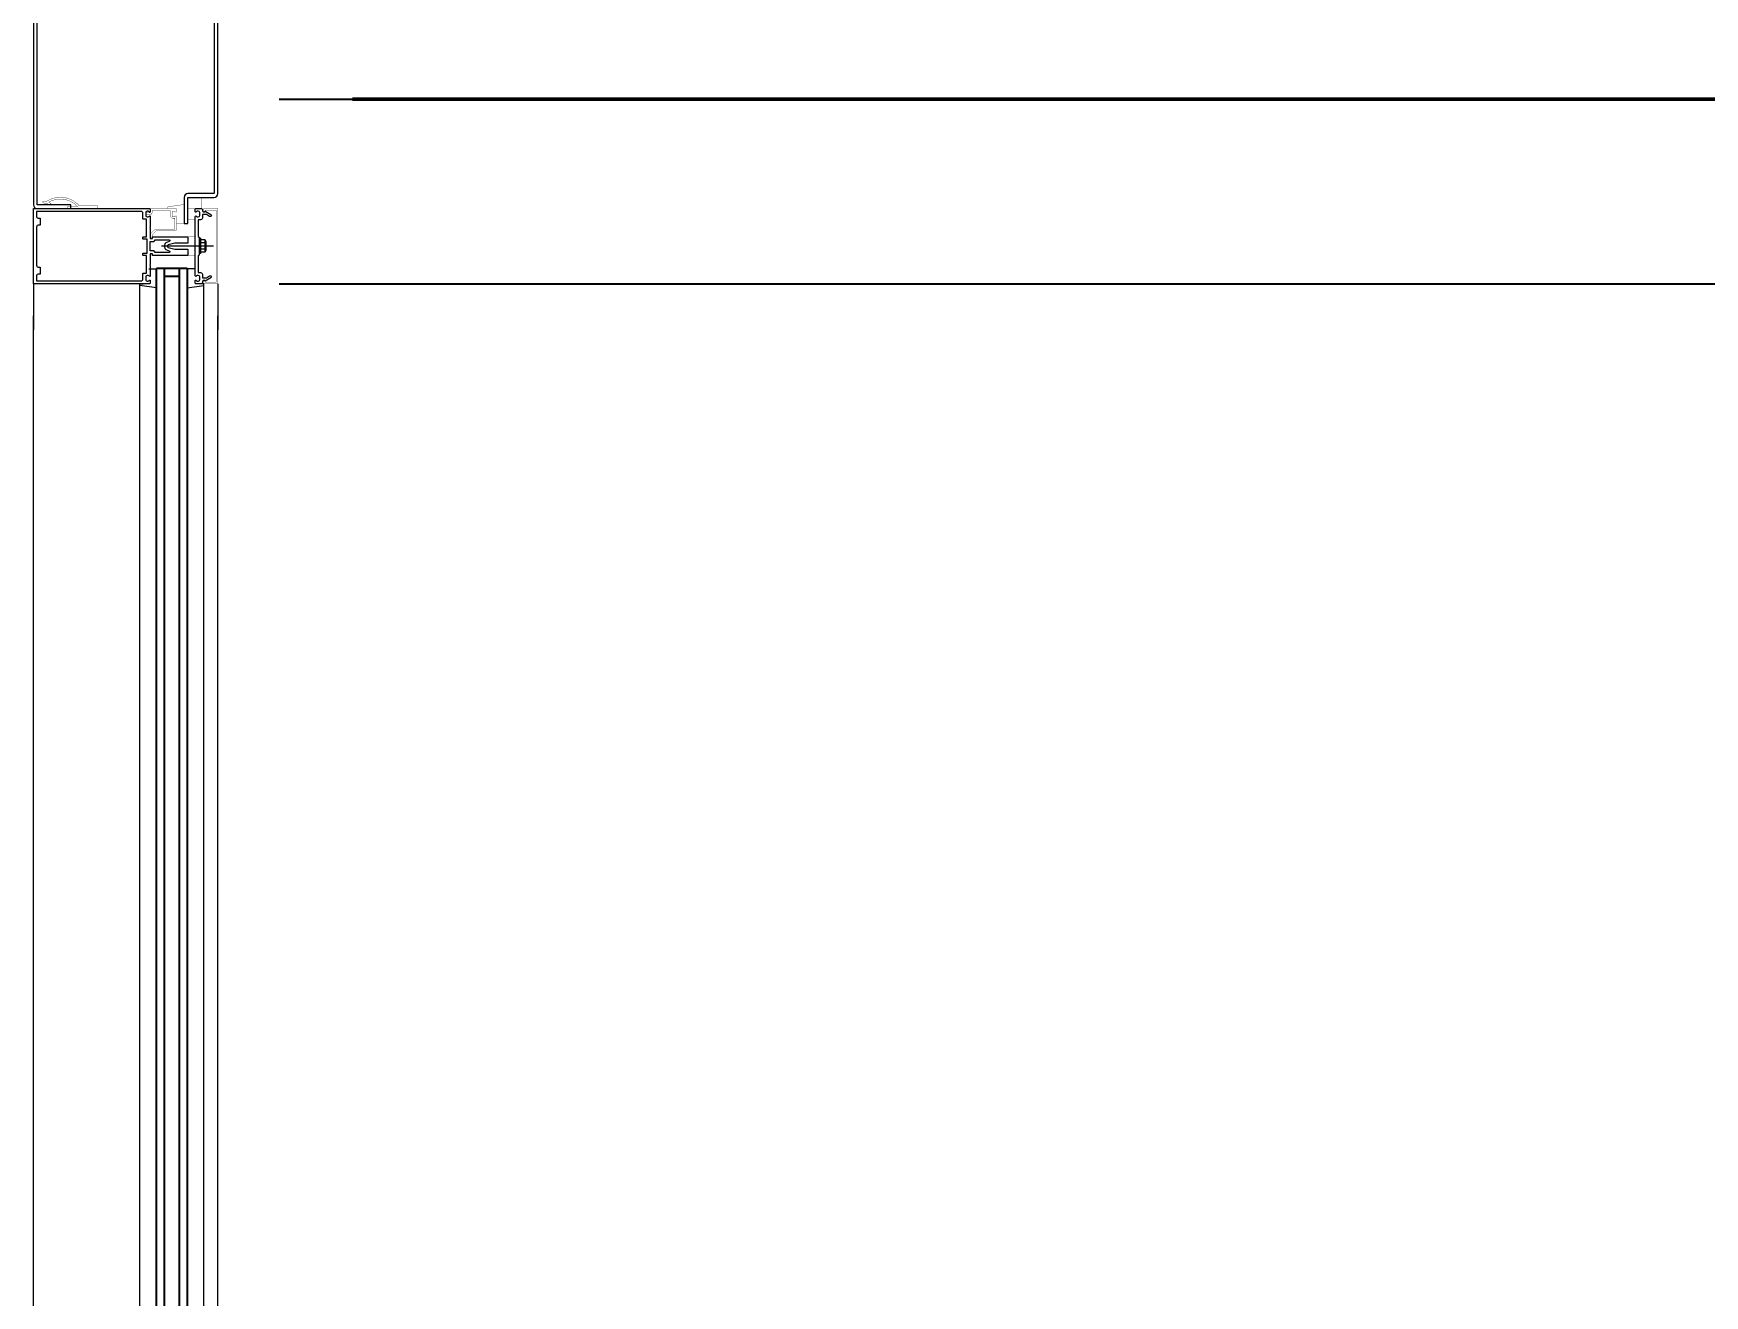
# Model space of a CAD drawing. Header units: inches. Extents: x 3850 to 5846, y -3 to 909.
# Drawn here: x 5628.9 to 5683.3, y 370.1 to 411.1 of the extents above; entities that cross this region are included whole.
import ezdxf

# ---------------------------------------------------------------- set-up
doc = ezdxf.new("R2010")
doc.units = ezdxf.units.IN
doc.header["$LTSCALE"] = 0.5
doc.header["$MEASUREMENT"] = 0
doc.layers.get('0').update_dxf_attribs({"lineweight": 18})
doc.layers.get('Defpoints').update_dxf_attribs({"color": 140, "lineweight": 18})
for name, color, linetype, lineweight in [('A-Anno-Dims', 211, 'Continuous', 18), ('A-Detl-Fine', 90, 'Continuous', 18), ('A-Detl-Medm', 31, 'Continuous', 25), ('A-Detl-Thin', 150, 'Continuous', 18), ('A-Detl-Wide', 213, 'Continuous', 50)]:
    doc.layers.add(name, color=color, linetype=linetype, lineweight=lineweight)
doc.styles.add('Arch-Dim', font='romans.shx', dxfattribs={"width": 0.75})
doc.dimstyles.new('Aec-Arch-I-96', dxfattribs={"dimscale": 96, "dimtxt": 0.09375, "dimasz": 0.0625, "dimexe": 0.0625, "dimexo": 0.0625, "dimgap": 0.03125, "dimtad": 1, "dimdec": 4, "dimzin": 3, "dimdsep": 46, "dimlunit": 4, "dimtxsty": 'Arch-Dim', "dimblk": 'ARCHTICK', "dimcen": 0.09375, "dimazin": 2, "dimtfac": 0.75, "dimtdec": 4, "dimtix": 1, "dimtmove": 2, "dimatfit": 2, "dimfxl": 1, "dimtolj": 1, "dimtzin": 0, "dimarcsym": 0})

# ---------------------------------------------------------------- blocks, each defined once
blk = doc.blocks.new('_ArchTick')
at = {"color": 0, "linetype": 'ByBlock', "const_width": 0.15}
blk.add_lwpolyline([(-0.5, -0.5), (0.5, 0.5)], dxfattribs=at)
blk = doc.blocks.new('*D237')
at = {"layer": 'A-Anno-Dims', "color": 0, "lineweight": -2, "transparency": 16777216}
for p, q in [((5636.92, 409.004), (5796.92, 409.004)), ((5794.92, 249.002), (5794.92, 409.004)), ((5636.92, 249.002), (5796.92, 249.002))]:
    blk.add_line(p, q, dxfattribs=at)
at = {"layer": 'Defpoints', "color": 0, "transparency": 16777216}
for p in [(5634.92, 409.004), (5794.92, 409.004), (5634.92, 249.002)]:
    blk.add_point(p, dxfattribs=at)
at = {"layer": 'A-Anno-Dims', "color": 0, "lineweight": -2, "transparency": 16777216, "xscale": 2, "yscale": 2, "zscale": 2}
for p, rotation in [((5794.92, 409.004), 90), ((5794.92, 249.002), 270)]:
    blk.add_blockref('_ArchTick', p, dxfattribs=dict(at, rotation=rotation))
at = {"layer": 'A-Anno-Dims', "color": 0, "transparency": 16777216, "insert": (5792.135, 329.003), "char_height": 3, "attachment_point": 5, "rotation": 90, "style": 'Arch-Dim'}
blk.add_mtext('\\A1;13\'-4"', dxfattribs=at)
blk = doc.blocks.new('*D238')
at = {"layer": 'A-Anno-Dims', "color": 0, "lineweight": -2, "transparency": 16777216}
for p, q in [((5748.92, 569.004), (5796.92, 569.004)), ((5794.92, 409.004), (5794.92, 569.004)), ((5636.92, 409.004), (5796.92, 409.004))]:
    blk.add_line(p, q, dxfattribs=at)
at = {"layer": 'Defpoints', "color": 0, "transparency": 16777216}
for p in [(5746.92, 569.004), (5794.92, 569.004), (5634.92, 409.004)]:
    blk.add_point(p, dxfattribs=at)
at = {"layer": 'A-Anno-Dims', "color": 0, "lineweight": -2, "transparency": 16777216, "xscale": 2, "yscale": 2, "zscale": 2}
for p, rotation in [((5794.92, 569.004), 90), ((5794.92, 409.004), 270)]:
    blk.add_blockref('_ArchTick', p, dxfattribs=dict(at, rotation=rotation))
at = {"layer": 'A-Anno-Dims', "color": 0, "transparency": 16777216, "insert": (5792.135, 489.004), "char_height": 3, "attachment_point": 5, "rotation": 90, "style": 'Arch-Dim'}
blk.add_mtext('\\A1;13\'-4"', dxfattribs=at)
blk = doc.blocks.new('*D259')
at = {"layer": 'A-Detl-Wide', "color": 0, "lineweight": -2, "transparency": 16777216}
for p, q in [((5636.92, 415), (5784.92, 415)), ((5782.92, 415), (5782.92, 409.003)), ((5742.419, 409.003), (5784.92, 409.003))]:
    blk.add_line(p, q, dxfattribs=at)
at = {"layer": 'Defpoints', "color": 0, "transparency": 16777216}
for p in [(5634.92, 415), (5740.419, 409.003), (5782.92, 409.003)]:
    blk.add_point(p, dxfattribs=at)
at = {"layer": 'A-Detl-Wide', "color": 0, "lineweight": -2, "transparency": 16777216, "xscale": 2, "yscale": 2, "zscale": 2}
for p, rotation in [((5782.92, 415), 90), ((5782.92, 409.003), 270)]:
    blk.add_blockref('_ArchTick', p, dxfattribs=dict(at, rotation=rotation))
at = {"layer": 'A-Detl-Wide', "color": 0, "transparency": 16777216, "insert": (5780.134, 412.001), "char_height": 3, "attachment_point": 5, "rotation": 90, "style": 'Arch-Dim'}
blk.add_mtext('\\A1;6"', dxfattribs=at)
blk = doc.blocks.new('*D260')
at = {"layer": 'A-Detl-Wide', "color": 0, "lineweight": -2, "transparency": 16777216}
for p, q in [((5742.419, 409.003), (5784.92, 409.003)), ((5782.92, 409.003), (5782.92, 403)), ((5636.92, 403), (5784.92, 403))]:
    blk.add_line(p, q, dxfattribs=at)
at = {"layer": 'Defpoints', "color": 0, "transparency": 16777216}
for p in [(5740.419, 409.003), (5634.92, 403), (5782.92, 403)]:
    blk.add_point(p, dxfattribs=at)
at = {"layer": 'A-Detl-Wide', "color": 0, "lineweight": -2, "transparency": 16777216, "xscale": 2, "yscale": 2, "zscale": 2}
for p, rotation in [((5782.92, 409.003), 90), ((5782.92, 403), 270)]:
    blk.add_blockref('_ArchTick', p, dxfattribs=dict(at, rotation=rotation))
at = {"layer": 'A-Detl-Wide', "color": 0, "transparency": 16777216, "insert": (5780.134, 406.001), "char_height": 3, "attachment_point": 5, "rotation": 90, "style": 'Arch-Dim'}
blk.add_mtext('\\A1;6"', dxfattribs=at)
blk = doc.blocks.new('*D261')
at = {"layer": 'A-Detl-Wide', "color": 0, "lineweight": -2, "transparency": 16777216}
for p, q in [((5636.92, 403), (5784.92, 403)), ((5782.92, 403), (5782.92, 358.503)), ((5636.92, 358.503), (5784.92, 358.503))]:
    blk.add_line(p, q, dxfattribs=at)
at = {"layer": 'Defpoints', "color": 0, "transparency": 16777216}
for p in [(5634.92, 403), (5634.92, 358.503), (5782.92, 358.503)]:
    blk.add_point(p, dxfattribs=at)
at = {"layer": 'A-Detl-Wide', "color": 0, "lineweight": -2, "transparency": 16777216, "xscale": 2, "yscale": 2, "zscale": 2}
for p, rotation in [((5782.92, 403), 90), ((5782.92, 358.503), 270)]:
    blk.add_blockref('_ArchTick', p, dxfattribs=dict(at, rotation=rotation))
at = {"layer": 'A-Detl-Wide', "color": 0, "transparency": 16777216, "insert": (5779.295, 380.751), "char_height": 3, "attachment_point": 5, "rotation": 90, "style": 'Arch-Dim'}
blk.add_mtext('\\A1;3\'-8{\\H0.750000x;\\S1/2;}"', dxfattribs=at)

msp = doc.modelspace()

# ---------------------------------------------------------------- linework, layer by layer
at = {"layer": 'A-Detl-Fine'}
for p, q in [((5634.78144, 404.2215), (5633.08763, 404.2215)), ((5634.31572, 404.47832), (5634.31572, 403.97832)), ((5634.35572, 404.47832), (5634.31572, 404.47832)), ((5634.35572, 404.47832), (5634.35572, 403.97832)), ((5634.4954, 404.43123), (5634.35572, 404.43123)), ((5634.4954, 404.32977), (5634.35572, 404.32977)), ((5634.4954, 404.12685), (5634.35572, 404.12685)), ((5634.49933, 404.41491), (5634.49933, 404.04172)), ((5634.51803, 404.41491), (5634.49933, 404.41491)), ((5634.53033, 404.3805), (5634.53033, 404.07612)), ((5634.35572, 403.97832), (5634.31572, 403.97832)), ((5634.4954, 404.0254), (5634.35572, 404.0254)), ((5634.51803, 404.04172), (5634.49933, 404.04172)), ((5632.67011, 403.47959), (5632.92011, 403.47959)), ((5634.16962, 403.47959), (5633.91962, 403.47959)), ((5632.38023, 358.56173), (5632.38011, 402.93959)), ((5634.45974, 358.56173), (5634.45962, 402.93959))]:
    msp.add_line(p, q, dxfattribs=at)
at = {"layer": 'A-Detl-Fine', "const_width": 0.01111}
for points in [[(5629.32994, 405.67108), (5629.38962, 405.70741), (5629.45262, 405.73908), (5629.51832, 405.76574), (5629.58609, 405.78706), (5629.65532, 405.80271), (5629.7254, 405.81234), (5629.7957, 405.81563)], [(5629.42079, 405.65685), (5629.48977, 405.69106), (5629.56347, 405.71841), (5629.64017, 405.73848), (5629.71815, 405.75083), (5629.7957, 405.75505)], [(5629.7957, 405.81563), (5629.85871, 405.81303), (5629.92136, 405.80537), (5629.98329, 405.79282), (5630.04413, 405.77559), (5630.10353, 405.75385), (5630.16111, 405.7278), (5630.21652, 405.69761), (5630.2694, 405.66349), (5630.31938, 405.62562), (5630.36611, 405.58419), (5630.40922, 405.53939)], [(5629.7957, 405.75505), (5629.85973, 405.75222), (5629.92305, 405.74388), (5629.98529, 405.73022), (5630.04611, 405.71144), (5630.10514, 405.68772), (5630.16203, 405.65928), (5630.21642, 405.6263), (5630.26796, 405.58898), (5630.31628, 405.54753), (5630.36103, 405.50213)], [(5634.38348, 405.62197), (5634.38622, 405.68493), (5634.39445, 405.7473), (5634.40817, 405.80845)], [(5629.22071, 405.65958), (5629.22486, 405.67485), (5629.23574, 405.68573), (5629.25101, 405.68988)], [(5629.24261, 405.63046), (5629.23119, 405.63664), (5629.22352, 405.64685), (5629.22071, 405.65958)], [(5629.24259, 405.63046), (5629.50757, 405.56467)], [(5629.25101, 405.68988), (5629.25308, 405.6898), (5629.25518, 405.68959), (5629.25716, 405.68928)], [(5629.33013, 405.67116), (5629.2572, 405.68924)], [(5629.51592, 405.58168), (5629.42172, 405.65694)], [(5629.5101, 405.56434), (5629.50925, 405.56438), (5629.5084, 405.5645), (5629.50757, 405.56467)], [(5629.51973, 405.57397), (5629.51841, 405.56911), (5629.51496, 405.56565), (5629.5101, 405.56434)], [(5629.51594, 405.58164), (5629.51797, 405.57952), (5629.51927, 405.5769), (5629.51973, 405.57397)], [(5630.36124, 405.50362), (5630.01842, 405.50362)], [(5630.01842, 405.50362), (5630.01842, 405.47332)], [(5630.04873, 405.44304), (5630.03346, 405.44718), (5630.02259, 405.45806), (5630.01844, 405.47332)], [(5630.04873, 405.44304), (5630.99565, 405.44304)], [(5630.99565, 405.54075), (5630.40931, 405.54075)], [(5630.99565, 405.44304), (5630.99565, 405.54075)], [(5633.82072, 405.57683), (5633.29302, 405.50205)], [(5633.29302, 405.50205), (5633.29302, 405.44341)], [(5633.29302, 405.44341), (5633.40601, 405.44341)], [(5633.94286, 405.44265), (5634.18718, 405.44265)], [(5634.40817, 405.43548), (5634.39445, 405.49663), (5634.38622, 405.559), (5634.38348, 405.62197)], [(5633.57641, 404.97435), (5633.82072, 404.97435)], [(5634.18718, 405.09086), (5633.94286, 405.09086)], [(5634.18693, 404.52737), (5633.94264, 404.52737)], [(5633.94264, 403.91563), (5634.18693, 403.91563)]]:
    msp.add_lwpolyline(points, dxfattribs=at)
at = {"layer": 'A-Detl-Fine'}
for points in [[(5632.92011, 402.86306), (5632.38011, 402.93959), (5632.38011, 402.99959), (5632.49574, 402.99959)], [(5633.91962, 402.86306), (5634.45962, 402.93959), (5634.45962, 402.99959), (5634.34399, 402.99959)]]:
    msp.add_lwpolyline(points, dxfattribs=at)
for centre, radius, start, end in [((5634.47602, 404.3805), 0.05431, 290.9107, 69.0893), ((5634.36548, 404.22832), 0.16485, 322.0123, 37.9877), ((5634.47602, 404.07612), 0.05431, 290.9107, 69.0893)]:
    msp.add_arc(centre, radius, start, end, dxfattribs=at)
at = {"layer": 'A-Detl-Medm', "linetype": 'Continuous'}
for p, q in [((5632.91999, 358.03403), (5632.91986, 403.49998)), ((5633.91986, 403.49998), (5632.91986, 403.49998)), ((5633.16986, 403.49998), (5633.16999, 358.01411)), ((5633.16986, 403.24998), (5633.66986, 403.24998)), ((5633.66999, 358.01411), (5633.66986, 403.49998)), ((5633.91986, 403.49998), (5633.91999, 358.01411))]:
    msp.add_line(p, q, dxfattribs=at)
at = {"layer": 'A-Detl-Thin'}
for p, q in [((5628.91905, 402.99998), (5628.91905, 405.44304)), ((5628.91905, 405.44304), (5632.70157, 405.44304)), ((5632.4475, 405.34531), (5629.01677, 405.34531)), ((5629.01677, 405.34531), (5629.01677, 405.18896)), ((5629.01677, 405.18896), (5629.01681, 405.18896)), ((5629.01681, 405.18896), (5629.02482, 405.15939)), ((5632.4475, 405.34529), (5632.4475, 405.34531)), ((5632.46227, 405.34129), (5632.4475, 405.34529)), ((5632.47278, 405.33079), (5632.46227, 405.34129)), ((5632.47679, 405.316), (5632.47278, 405.33079)), ((5632.47681, 405.316), (5632.47679, 405.316)), ((5632.47681, 405.11566), (5632.47681, 405.316)), ((5632.57455, 405.31013), (5632.57453, 405.31013)), ((5632.57453, 405.31013), (5632.57453, 405.22415)), ((5632.57453, 405.22415), (5632.57455, 405.22415)), ((5632.58123, 405.33477), (5632.57455, 405.31013)), ((5632.57455, 405.22415), (5632.58123, 405.1995)), ((5632.59874, 405.35229), (5632.58123, 405.33477)), ((5632.58123, 405.1995), (5632.59874, 405.18198)), ((5632.62339, 405.35897), (5632.59874, 405.35229)), ((5632.59874, 405.18198), (5632.62339, 405.17531)), ((5632.63366, 405.359), (5632.62339, 405.359)), ((5632.62339, 405.359), (5632.62339, 405.35897)), ((5632.62339, 405.17531), (5632.62339, 405.17527)), ((5632.62339, 405.17527), (5632.63366, 405.17527)), ((5632.63366, 405.35898), (5632.63366, 405.359)), ((5632.65656, 405.35595), (5632.63366, 405.35898)), ((5632.63366, 405.17527), (5632.63368, 405.17531)), ((5632.63368, 405.17531), (5632.6566, 405.17836)), ((5632.67772, 405.34715), (5632.65656, 405.35595)), ((5632.6566, 405.17836), (5632.67776, 405.18717)), ((5632.69604, 405.33304), (5632.67772, 405.34715)), ((5632.67776, 405.18717), (5632.69607, 405.20129)), ((5632.69607, 405.33306), (5632.69604, 405.33304)), ((5632.70665, 405.3287), (5632.69607, 405.33306)), ((5632.69607, 405.20121), (5632.70665, 405.20556)), ((5632.69607, 405.20129), (5632.69607, 405.20121)), ((5632.70157, 405.44304), (5632.70157, 405.443)), ((5632.70157, 405.443), (5632.71142, 405.44035)), ((5632.71665, 405.33283), (5632.70665, 405.3287)), ((5632.70665, 405.20556), (5632.71665, 405.20144)), ((5632.71142, 405.44035), (5632.71843, 405.43334)), ((5632.72108, 405.34337), (5632.71665, 405.33283)), ((5632.71665, 405.20144), (5632.72108, 405.19091)), ((5632.71843, 405.43334), (5632.72108, 405.42349)), ((5632.72108, 405.42349), (5632.72112, 405.42349)), ((5632.72112, 405.34337), (5632.72108, 405.34337)), ((5632.72108, 405.19091), (5632.72112, 405.19091)), ((5632.72112, 405.42349), (5632.72112, 405.34337)), ((5632.72112, 405.19091), (5632.72112, 404.84694)), ((5629.01679, 404.84205), (5629.01677, 404.84205)), ((5629.01677, 404.84205), (5629.01677, 403.60097)), ((5629.02482, 404.87162), (5629.01679, 404.84205)), ((5629.02482, 405.15939), (5629.04584, 405.13837)), ((5629.04584, 404.89264), (5629.02482, 404.87162)), ((5629.04584, 405.13837), (5629.07541, 405.13036)), ((5629.07541, 404.90065), (5629.04584, 404.89264)), ((5629.07541, 405.13036), (5629.07541, 405.13032)), ((5629.07541, 405.13032), (5629.13405, 405.13032)), ((5629.13405, 404.90067), (5629.07541, 404.90067)), ((5629.07541, 404.90067), (5629.07541, 404.90065)), ((5629.13405, 405.13032), (5629.13405, 404.90067)), ((5632.47682, 405.11566), (5632.47681, 405.11566)), ((5632.47949, 405.10581), (5632.47682, 405.11566)), ((5632.4865, 405.0988), (5632.47949, 405.10581)), ((5632.49635, 405.09613), (5632.4865, 405.0988)), ((5632.49635, 405.09611), (5632.49635, 405.09613)), ((5632.59896, 405.09611), (5632.49635, 405.09611)), ((5632.59896, 404.52737), (5632.59896, 405.09611)), ((5632.72112, 404.84694), (5632.70646, 404.83227)), ((5632.70646, 404.83227), (5632.72112, 404.81761)), ((5632.72112, 404.81761), (5632.72112, 404.47852)), ((5632.47681, 404.46876), (5632.47681, 404.50783)), ((5632.47681, 404.50783), (5632.47682, 404.50783)), ((5632.47682, 404.46876), (5632.47681, 404.46876)), ((5632.47682, 404.50783), (5632.47949, 404.51768)), ((5632.47949, 404.4589), (5632.47682, 404.46876)), ((5632.47949, 404.51768), (5632.4865, 404.52469)), ((5632.4865, 404.4519), (5632.47949, 404.4589)), ((5632.4865, 404.52469), (5632.49635, 404.52735)), ((5632.49635, 404.44923), (5632.4865, 404.4519)), ((5632.49635, 404.52735), (5632.49635, 404.52737)), ((5632.49635, 404.52737), (5632.59896, 404.52737)), ((5632.49635, 404.44921), (5632.49635, 404.44923)), ((5632.62339, 404.44921), (5632.49635, 404.44921)), ((5632.62339, 403.99382), (5632.62339, 404.44921)), ((5632.72112, 404.47852), (5632.72246, 404.4736)), ((5632.72112, 404.072), (5632.72112, 404.37102)), ((5632.72112, 404.37102), (5632.78561, 404.37102)), ((5632.72246, 404.4736), (5632.72596, 404.4701)), ((5632.72596, 404.4701), (5632.73088, 404.46877)), ((5632.73088, 404.46877), (5632.73088, 404.46876)), ((5632.73088, 404.46876), (5632.78561, 404.46876)), ((5632.78561, 404.46877), (5632.79053, 404.4701)), ((5632.78561, 404.46876), (5632.78561, 404.46877)), ((5632.78561, 404.37102), (5632.78565, 404.37104)), ((5632.78565, 404.37104), (5632.82433, 404.37827)), ((5632.79053, 404.4701), (5632.79403, 404.4736)), ((5632.79403, 404.4736), (5632.79536, 404.47852)), ((5632.79536, 404.47852), (5632.79538, 404.47852)), ((5632.79538, 404.47852), (5632.79538, 404.51761)), ((5632.79538, 404.51761), (5632.79539, 404.51761)), ((5632.79539, 404.51761), (5632.79673, 404.52254)), ((5632.79673, 404.52254), (5632.80023, 404.52604)), ((5632.80023, 404.52604), (5632.80516, 404.52737)), ((5632.80516, 404.52737), (5633.94264, 404.52737)), ((5632.82433, 404.37827), (5632.85736, 404.39852)), ((5632.85736, 404.39852), (5632.88136, 404.4297)), ((5632.88136, 404.4297), (5632.88136, 404.42966)), ((5632.88136, 404.42966), (5633.3343, 404.42966)), ((5633.19946, 404.29323), (5633.18255, 404.24634)), ((5633.18255, 404.24634), (5633.18255, 404.19667)), ((5633.18255, 404.19667), (5633.19946, 404.14978)), ((5633.23328, 404.33179), (5633.19946, 404.29323)), ((5633.19946, 404.14978), (5633.23328, 404.11121)), ((5633.284, 404.35649), (5633.23328, 404.33179)), ((5633.23328, 404.11121), (5633.284, 404.08652)), ((5633.30929, 404.26209), (5633.28161, 404.23856)), ((5633.28161, 404.23856), (5633.28161, 404.20444)), ((5633.28161, 404.20444), (5633.30929, 404.18091)), ((5633.34188, 404.37202), (5633.28399, 404.35651)), ((5633.28399, 404.35651), (5633.284, 404.35649)), ((5633.284, 404.08652), (5633.28399, 404.08652)), ((5633.28399, 404.08652), (5633.34188, 404.07099)), ((5633.52243, 404.31923), (5633.30929, 404.26213)), ((5633.30929, 404.26213), (5633.30929, 404.26209)), ((5633.30929, 404.18091), (5633.30929, 404.1809)), ((5633.30929, 404.1809), (5633.52243, 404.12379)), ((5633.3343, 404.42966), (5633.3343, 404.42963)), ((5633.3343, 404.42963), (5633.35885, 404.41668)), ((5633.34189, 404.37204), (5633.34188, 404.37202)), ((5633.36225, 404.39091), (5633.34189, 404.37204)), ((5633.35885, 404.41668), (5633.36225, 404.39091)), ((5633.94264, 404.31923), (5633.52243, 404.31923)), ((5633.52243, 404.12379), (5633.94264, 404.12379)), ((5633.94264, 404.52737), (5633.94264, 404.4883)), ((5633.94264, 404.4883), (5633.9573, 404.47364)), ((5633.9573, 404.47364), (5633.94264, 404.45897)), ((5633.94264, 404.45897), (5633.94264, 404.38763)), ((5633.94264, 404.38763), (5633.9573, 404.37299)), ((5633.9573, 404.37299), (5633.94264, 404.35832)), ((5633.94264, 404.35832), (5633.94264, 404.31923)), ((5633.94264, 404.12379), (5633.94264, 404.0847)), ((5633.94264, 404.0847), (5633.9573, 404.07004)), ((5629.01677, 403.60097), (5629.01681, 403.60097)), ((5629.01681, 403.60097), (5629.02482, 403.5714)), ((5629.02482, 403.5714), (5629.04584, 403.55038)), ((5629.04584, 403.55038), (5629.07541, 403.54237)), ((5629.07541, 403.54237), (5629.07541, 403.54235)), ((5629.07541, 403.54235), (5629.13405, 403.54235)), ((5629.13405, 403.54235), (5629.13405, 403.3127)), ((5632.47681, 403.93518), (5632.47681, 403.97427)), ((5632.47681, 403.97427), (5632.47682, 403.97427)), ((5632.47682, 403.93518), (5632.47681, 403.93518)), ((5632.47682, 403.97427), (5632.47949, 403.98412)), ((5632.47949, 403.92533), (5632.47682, 403.93518)), ((5632.47949, 403.98412), (5632.4865, 403.99113)), ((5632.4865, 403.91832), (5632.47949, 403.92533)), ((5632.4865, 403.99113), (5632.49635, 403.9938)), ((5632.49635, 403.91565), (5632.4865, 403.91832)), ((5632.49635, 403.9938), (5632.49635, 403.99382)), ((5632.49635, 403.99382), (5632.62339, 403.99382)), ((5632.49635, 403.91563), (5632.49635, 403.91565)), ((5632.59896, 403.91563), (5632.49635, 403.91563)), ((5632.59896, 403.34689), (5632.59896, 403.91563)), ((5632.72112, 403.6254), (5632.70646, 403.61075)), ((5632.70646, 403.61075), (5632.72112, 403.59609)), ((5632.78561, 404.072), (5632.72112, 404.072)), ((5632.72246, 403.96943), (5632.72112, 403.96451)), ((5632.72112, 403.96451), (5632.72112, 403.6254)), ((5632.72112, 403.59609), (5632.72112, 403.25212)), ((5632.72596, 403.97293), (5632.72246, 403.96943)), ((5632.73088, 403.97427), (5632.72596, 403.97293)), ((5632.78561, 403.97427), (5632.73088, 403.97427)), ((5632.78559, 404.07198), (5632.78561, 404.072)), ((5632.82427, 404.06477), (5632.78559, 404.07198)), ((5632.78561, 403.97425), (5632.78561, 403.97427)), ((5632.79053, 403.97292), (5632.78561, 403.97425)), ((5632.79403, 403.96943), (5632.79053, 403.97292)), ((5632.79536, 403.96451), (5632.79403, 403.96943)), ((5632.79538, 403.96451), (5632.79536, 403.96451)), ((5632.79538, 403.92541), (5632.79538, 403.96451)), ((5632.79539, 403.92541), (5632.79538, 403.92541)), ((5632.79673, 403.92049), (5632.79539, 403.92541)), ((5632.80023, 403.91698), (5632.79673, 403.92049)), ((5632.80516, 403.91565), (5632.80023, 403.91698)), ((5632.80516, 403.91563), (5632.80516, 403.91565)), ((5633.94264, 403.91563), (5632.80516, 403.91563)), ((5632.85731, 404.04456), (5632.82427, 404.06477)), ((5632.88134, 404.01338), (5632.85731, 404.04456)), ((5632.88136, 404.01336), (5632.88134, 404.01338)), ((5633.3343, 404.01336), (5632.88136, 404.01336)), ((5633.35885, 404.02634), (5633.3343, 404.01338)), ((5633.3343, 404.01338), (5633.3343, 404.01336)), ((5633.34188, 404.07099), (5633.34188, 404.07097)), ((5633.34188, 404.07097), (5633.36224, 404.05211)), ((5633.36224, 404.05211), (5633.35885, 404.02634)), ((5633.9573, 404.07004), (5633.94264, 404.05539)), ((5633.94264, 404.05539), (5633.94264, 403.98405)), ((5633.94264, 403.98405), (5633.9573, 403.96939)), ((5633.9573, 403.96939), (5633.94264, 403.95472)), ((5633.94264, 403.95472), (5633.94264, 403.91563)), ((5632.70157, 402.99998), (5628.91905, 402.99998)), ((5628.91905, 402.99998), (5628.9192, 401.50002)), ((5629.01679, 403.25406), (5629.01677, 403.25406)), ((5629.01677, 403.25406), (5629.01677, 403.09771)), ((5629.01677, 403.09771), (5632.4475, 403.09771)), ((5629.02482, 403.28363), (5629.01679, 403.25406)), ((5629.04584, 403.30465), (5629.02482, 403.28363)), ((5629.07541, 403.31266), (5629.04584, 403.30465)), ((5629.13405, 403.3127), (5629.07541, 403.3127)), ((5629.07541, 403.3127), (5629.07541, 403.31266)), ((5632.4475, 403.09773), (5632.46229, 403.10174)), ((5632.4475, 403.09771), (5632.4475, 403.09773)), ((5632.46229, 403.10174), (5632.47279, 403.11225)), ((5632.47279, 403.11225), (5632.47679, 403.12702)), ((5632.47679, 403.12702), (5632.47681, 403.12702)), ((5632.47681, 403.12702), (5632.47681, 403.32735)), ((5632.47681, 403.32735), (5632.47682, 403.32735)), ((5632.47682, 403.32735), (5632.47949, 403.3372)), ((5632.47949, 403.3372), (5632.4865, 403.34421)), ((5632.4865, 403.34421), (5632.49635, 403.34687)), ((5632.49635, 403.34687), (5632.49635, 403.34689)), ((5632.49635, 403.34689), (5632.59896, 403.34689)), ((5632.57455, 403.21888), (5632.57453, 403.21888)), ((5632.57453, 403.21888), (5632.57453, 403.1329)), ((5632.57453, 403.1329), (5632.57455, 403.1329)), ((5632.58123, 403.24352), (5632.57455, 403.21888)), ((5632.57455, 403.1329), (5632.58123, 403.10825)), ((5632.59874, 403.26104), (5632.58123, 403.24352)), ((5632.58123, 403.10825), (5632.59874, 403.09074)), ((5632.62339, 403.26772), (5632.59874, 403.26104)), ((5632.59874, 403.09074), (5632.62339, 403.08406)), ((5632.63366, 403.26774), (5632.62339, 403.26774)), ((5632.62339, 403.26774), (5632.62339, 403.26772)), ((5632.62339, 403.08406), (5632.62339, 403.08402)), ((5632.62339, 403.08402), (5632.63366, 403.08402)), ((5632.63366, 403.26772), (5632.63366, 403.26774)), ((5632.65656, 403.26468), (5632.63366, 403.26772)), ((5632.63366, 403.08402), (5632.63368, 403.08404)), ((5632.63368, 403.08404), (5632.6566, 403.08709)), ((5632.67772, 403.25588), (5632.65656, 403.26468)), ((5632.6566, 403.08709), (5632.67776, 403.09591)), ((5632.69604, 403.24178), (5632.67772, 403.25588)), ((5632.67776, 403.09591), (5632.69607, 403.11002)), ((5632.69607, 403.24181), (5632.69604, 403.24178)), ((5632.70665, 403.23745), (5632.69607, 403.24181)), ((5632.69607, 403.10997), (5632.70665, 403.11432)), ((5632.69607, 403.11002), (5632.69607, 403.10997)), ((5632.71142, 403.00268), (5632.70157, 403.00002)), ((5632.70157, 403.00002), (5632.70157, 402.99998)), ((5632.71665, 403.24158), (5632.70665, 403.23745)), ((5632.70665, 403.11432), (5632.71665, 403.1102)), ((5632.71843, 403.00968), (5632.71142, 403.00268)), ((5632.72108, 403.25212), (5632.71665, 403.24158)), ((5632.71665, 403.1102), (5632.72108, 403.09966)), ((5632.72108, 403.01953), (5632.71843, 403.00968)), ((5632.72112, 403.25212), (5632.72108, 403.25212)), ((5632.72108, 403.09966), (5632.72112, 403.09966)), ((5632.72112, 403.01953), (5632.72108, 403.01953)), ((5632.72112, 403.09966), (5632.72112, 403.01953)), ((5634.91986, 402.99998), (5634.91986, 401.49998)), ((5628.91957, 281.99998), (5628.92001, 401.9566)), ((5634.92025, 281.99998), (5634.91986, 401.95663))]:
    msp.add_line(p, q, dxfattribs=at)
for points in [[(5634.91984, 405.93449), (5634.91984, 412.06547, 0.41421356), (5634.79484, 412.19047), (5633.95826, 412.19047, -0.41421356), (5633.94264, 412.20609), (5633.94264, 413.04554), (5633.82048, 413.04554), (5633.82048, 412.19331, 0.41421356), (5633.94548, 412.06831), (5634.78206, 412.06831, -0.41421356), (5634.79768, 412.05269), (5634.79768, 405.94728, -0.41421356), (5634.78206, 405.93165), (5633.94548, 405.93165, 0.41421356), (5633.82048, 405.80665), (5633.82048, 404.95443), (5633.94264, 404.95443), (5633.94264, 405.79387, -0.41421356), (5633.95826, 405.80949), (5634.79484, 405.80949, 0.41421356)], [(5629.04405, 412.55692, 0.41421356), (5628.91905, 412.43192), (5628.91905, 405.56804, 0.41421356), (5629.04405, 405.44304), (5630.13495, 405.44304), (5630.13495, 405.5652), (5629.05683, 405.5652, -0.41421356), (5629.0412, 405.58082), (5629.0412, 412.41914, -0.41421356), (5629.05683, 412.43476), (5630.13495, 412.43476), (5630.13495, 412.55692)]]:
    msp.add_lwpolyline(points, format="xyb", close=True, dxfattribs=at)
at = {"layer": 'A-Detl-Thin', "const_width": 0.01111}
for points in [[(5632.72112, 405.30915), (5632.67224, 405.30915), (5632.67224, 405.3287), (5632.67223, 405.3287), (5632.66807, 405.33896), (5632.65853, 405.34333), (5632.64804, 405.33978), (5632.64802, 405.33979), (5632.60424, 405.30205), (5632.60426, 405.30203), (5632.59405, 405.2808), (5632.60179, 405.25997), (5632.62339, 405.25056), (5632.62339, 405.25052), (5632.72112, 405.25052), (5632.72114, 405.25056), (5632.75072, 405.25858), (5632.77173, 405.2796), (5632.77972, 405.30917), (5632.77974, 405.30915), (5632.77974, 405.3844), (5633.37096, 405.3844), (5633.37096, 405.22415), (5633.37098, 405.22415), (5633.38567, 405.16991), (5633.42422, 405.13136), (5633.47846, 405.11667), (5633.47846, 405.11665), (5633.51755, 405.11665), (5633.51755, 404.77657), (5632.90972, 404.77657), (5632.90972, 404.77655), (5632.89451, 404.77453), (5632.88045, 404.76871), (5632.86827, 404.75938), (5632.86825, 404.7594), (5632.74611, 404.63724), (5632.73678, 404.62505), (5632.73096, 404.611), (5632.72896, 404.5958), (5632.72892, 404.5958), (5632.72892, 404.4883), (5632.72894, 404.4883), (5632.73161, 404.47845), (5632.73862, 404.47146), (5632.74846, 404.46879), (5632.74846, 404.46876), (5632.76801, 404.46876), (5632.76801, 404.46879), (5632.77786, 404.47146), (5632.78486, 404.47845), (5632.78752, 404.4883), (5632.78756, 404.4883), (5632.78756, 404.5958), (5632.90972, 404.71793), (5633.51755, 404.71793), (5633.51757, 404.71797), (5633.54714, 404.72599), (5633.56815, 404.74702), (5633.57614, 404.77659), (5633.57618, 404.77657), (5633.57618, 405.19091), (5633.57614, 405.19091), (5633.57171, 405.20144), (5633.56172, 405.20556), (5633.55114, 405.20121), (5633.55114, 405.20129), (5633.53284, 405.18715), (5633.51167, 405.17834), (5633.48874, 405.17531), (5633.48872, 405.17527), (5633.47846, 405.17527), (5633.47846, 405.17529), (5633.4538, 405.18195), (5633.43627, 405.19949), (5633.42962, 405.22415), (5633.4296, 405.22415), (5633.4296, 405.31013), (5633.42962, 405.31013), (5633.43627, 405.33478), (5633.4538, 405.35232), (5633.47846, 405.35898), (5633.47846, 405.359), (5633.48872, 405.359), (5633.48872, 405.35898), (5633.51162, 405.35597), (5633.53278, 405.34717), (5633.55108, 405.33306), (5633.55114, 405.33306), (5633.56172, 405.32871), (5633.57171, 405.33283), (5633.57614, 405.34337), (5633.57618, 405.34337), (5633.57618, 405.42349), (5633.57614, 405.42349), (5633.57348, 405.43334), (5633.56648, 405.44034), (5633.55664, 405.443), (5633.55664, 405.44304), (5632.74064, 405.44304), (5632.74064, 405.44302), (5632.7308, 405.44035), (5632.7238, 405.43334), (5632.72114, 405.42349), (5632.72112, 405.42349)], [(5634.86122, 405.39417), (5634.5055, 405.39417), (5634.5055, 405.36485), (5634.50549, 405.36485), (5634.50017, 405.34514), (5634.48616, 405.33113), (5634.46643, 405.3258), (5634.44672, 405.33111), (5634.4327, 405.34513), (5634.42738, 405.36485), (5634.42734, 405.36485), (5634.42734, 405.3844), (5634.42738, 405.3844), (5634.43536, 405.41399), (5634.45639, 405.43502), (5634.48598, 405.44302), (5634.48598, 405.44304), (5634.91986, 405.44304), (5634.91986, 402.99998), (5634.48598, 402.99998), (5634.48598, 403), (5634.45639, 403.008), (5634.43536, 403.02904), (5634.42738, 403.05862), (5634.42734, 403.05862), (5634.42734, 403.07817), (5634.42736, 403.07817), (5634.4327, 403.09788), (5634.44672, 403.1119), (5634.46643, 403.11722), (5634.48615, 403.11191), (5634.50016, 403.0979), (5634.50549, 403.07817), (5634.5055, 403.07817), (5634.5055, 403.04884), (5634.86122, 403.04884)]]:
    msp.add_lwpolyline(points, close=True, dxfattribs=at)
at = {"layer": 'A-Detl-Thin'}
msp.add_lwpolyline([(5634.25149, 405.17835), (5634.2744, 405.17531), (5634.2744, 405.17527), (5634.28466, 405.17527), (5634.28466, 405.17531), (5634.30932, 405.18199), (5634.32684, 405.19951), (5634.3335, 405.22415), (5634.33352, 405.22415), (5634.33352, 405.31013), (5634.3335, 405.31013), (5634.32683, 405.33478), (5634.30931, 405.3523), (5634.28466, 405.35898), (5634.28466, 405.359), (5634.2744, 405.359), (5634.2744, 405.35898), (5634.25148, 405.35594), (5634.23032, 405.34713), (5634.21201, 405.33302), (5634.21198, 405.33306), (5634.2014, 405.32869), (5634.1914, 405.33282), (5634.18697, 405.34337), (5634.18693, 405.34337), (5634.18693, 405.42349), (5634.18697, 405.42349), (5634.18963, 405.43334), (5634.19663, 405.44035), (5634.20648, 405.443), (5634.20648, 405.44304), (5634.38825, 405.44304), (5634.38825, 405.443), (5634.40304, 405.43901), (5634.41355, 405.4285), (5634.41754, 405.41371), (5634.41756, 405.41371), (5634.41756, 405.37464), (5634.41759, 405.37464), (5634.43833, 405.33437), (5634.48018, 405.32749), (5634.5127, 405.35902), (5634.51272, 405.359), (5634.69118, 405.25596), (5634.69116, 405.25594), (5634.70558, 405.24147), (5634.71071, 405.22232), (5634.70547, 405.20258), (5634.691, 405.18817), (5634.67185, 405.18303), (5634.65211, 405.18827), (5634.65209, 405.18825), (5634.54931, 405.2476), (5634.41756, 405.2476), (5634.41756, 405.1362), (5634.41754, 405.13622), (5634.40957, 405.10663), (5634.38855, 405.0856), (5634.35896, 405.07759), (5634.35894, 405.07756), (5634.28466, 405.07756), (5634.28466, 404.5391), (5634.30909, 404.51467), (5634.30909, 404.23617), (5634.29443, 404.2215), (5634.30909, 404.20686), (5634.30909, 403.92835), (5634.28466, 403.90393), (5634.28466, 403.36547), (5634.35894, 403.36547), (5634.35894, 403.36545), (5634.38852, 403.35745), (5634.40955, 403.33642), (5634.41754, 403.30685), (5634.41756, 403.30683), (5634.41756, 403.19543), (5634.54931, 403.19543), (5634.65209, 403.25478), (5634.65211, 403.25476), (5634.67185, 403.26), (5634.69099, 403.25487), (5634.70545, 403.24045), (5634.71071, 403.22071), (5634.70559, 403.20157), (5634.69118, 403.1871), (5634.69118, 403.18706), (5634.51272, 403.08402), (5634.5127, 403.08402), (5634.48016, 403.11553), (5634.43832, 403.10865), (5634.41759, 403.06839), (5634.41756, 403.06839), (5634.41756, 403.0293), (5634.41754, 403.0293), (5634.41356, 403.01451), (5634.40305, 403.004), (5634.38825, 403), (5634.38825, 402.99998), (5634.20648, 402.99998), (5634.20648, 403.00002), (5634.19663, 403.00268), (5634.18963, 403.00968), (5634.18697, 403.01953), (5634.18693, 403.01953), (5634.18693, 403.09966), (5634.18697, 403.09966), (5634.1914, 403.1102), (5634.2014, 403.11432), (5634.21198, 403.10997), (5634.21201, 403.11), (5634.23033, 403.09589), (5634.25149, 403.08708), (5634.2744, 403.08404), (5634.2744, 403.08402), (5634.28466, 403.08402), (5634.28466, 403.08406), (5634.30932, 403.09074), (5634.32684, 403.10826), (5634.3335, 403.1329), (5634.33352, 403.1329), (5634.33352, 403.21888), (5634.3335, 403.21888), (5634.32683, 403.24353), (5634.30931, 403.26105), (5634.28466, 403.26774), (5634.2744, 403.26774), (5634.2744, 403.26772), (5634.25148, 403.26468), (5634.23032, 403.25587), (5634.21201, 403.24176), (5634.21198, 403.24181), (5634.2014, 403.23745), (5634.1914, 403.24157), (5634.18697, 403.25212), (5634.18693, 403.25212), (5634.18693, 404.00163), (5634.17229, 404.0163), (5634.18693, 404.03095), (5634.18693, 404.41206), (5634.17229, 404.42672), (5634.18693, 404.44139), (5634.18693, 405.19091), (5634.18697, 405.19091), (5634.1914, 405.20144), (5634.2014, 405.20556), (5634.21198, 405.20121), (5634.21201, 405.20127), (5634.23033, 405.18716)], close=True, dxfattribs=at)
at = {"layer": 'A-Detl-Wide'}
msp.add_line((5819.2518, 408.99998), (5639.30701, 408.99988), dxfattribs=at)

# ---------------------------------------------------------------- dimensions: what is measured, and where the dimension line sits
at = {"layer": 'A-Anno-Dims'}
for base, p1, p2, picture, middle in [((5794.92031, 569.00438), (5634.91997, 409.00428), (5746.91997, 569.00438), '*D238', (5792.13459, 489.00433)), ((5794.92031, 409.00428), (5634.91997, 249.00228), (5634.91997, 409.00428), '*D237', (5792.13459, 329.00328))]:
    dim = msp.add_linear_dim(base=base, p1=p1, p2=p2, angle=90, dimstyle='Aec-Arch-I-96', override={"dimscale": 32}, dxfattribs=at)
    dim.commit()
    dim.dimension.update_dxf_attribs({"geometry": picture, "text_midpoint": middle})
at = {"layer": 'A-Detl-Wide'}
for base, p1, p2, picture, middle in [((5782.92008, 409.00268), (5634.91986, 414.99988), (5740.41901, 409.00268), '*D259', (5780.13437, 412.00128)), ((5782.92008, 402.99988), (5740.41901, 409.00268), (5634.91986, 402.99988), '*D260', (5780.13437, 406.00128)), ((5782.92008, 358.50258), (5634.91986, 402.99988), (5634.92016, 358.50258), '*D261', (5779.29508, 380.75123))]:
    dim = msp.add_linear_dim(base=base, p1=p1, p2=p2, angle=90, dimstyle='Aec-Arch-I-96', override={"dimscale": 32}, dxfattribs=at)
    dim.commit()
    dim.dimension.update_dxf_attribs({"geometry": picture, "text_midpoint": middle})

doc.saveas('drawing.dxf')
